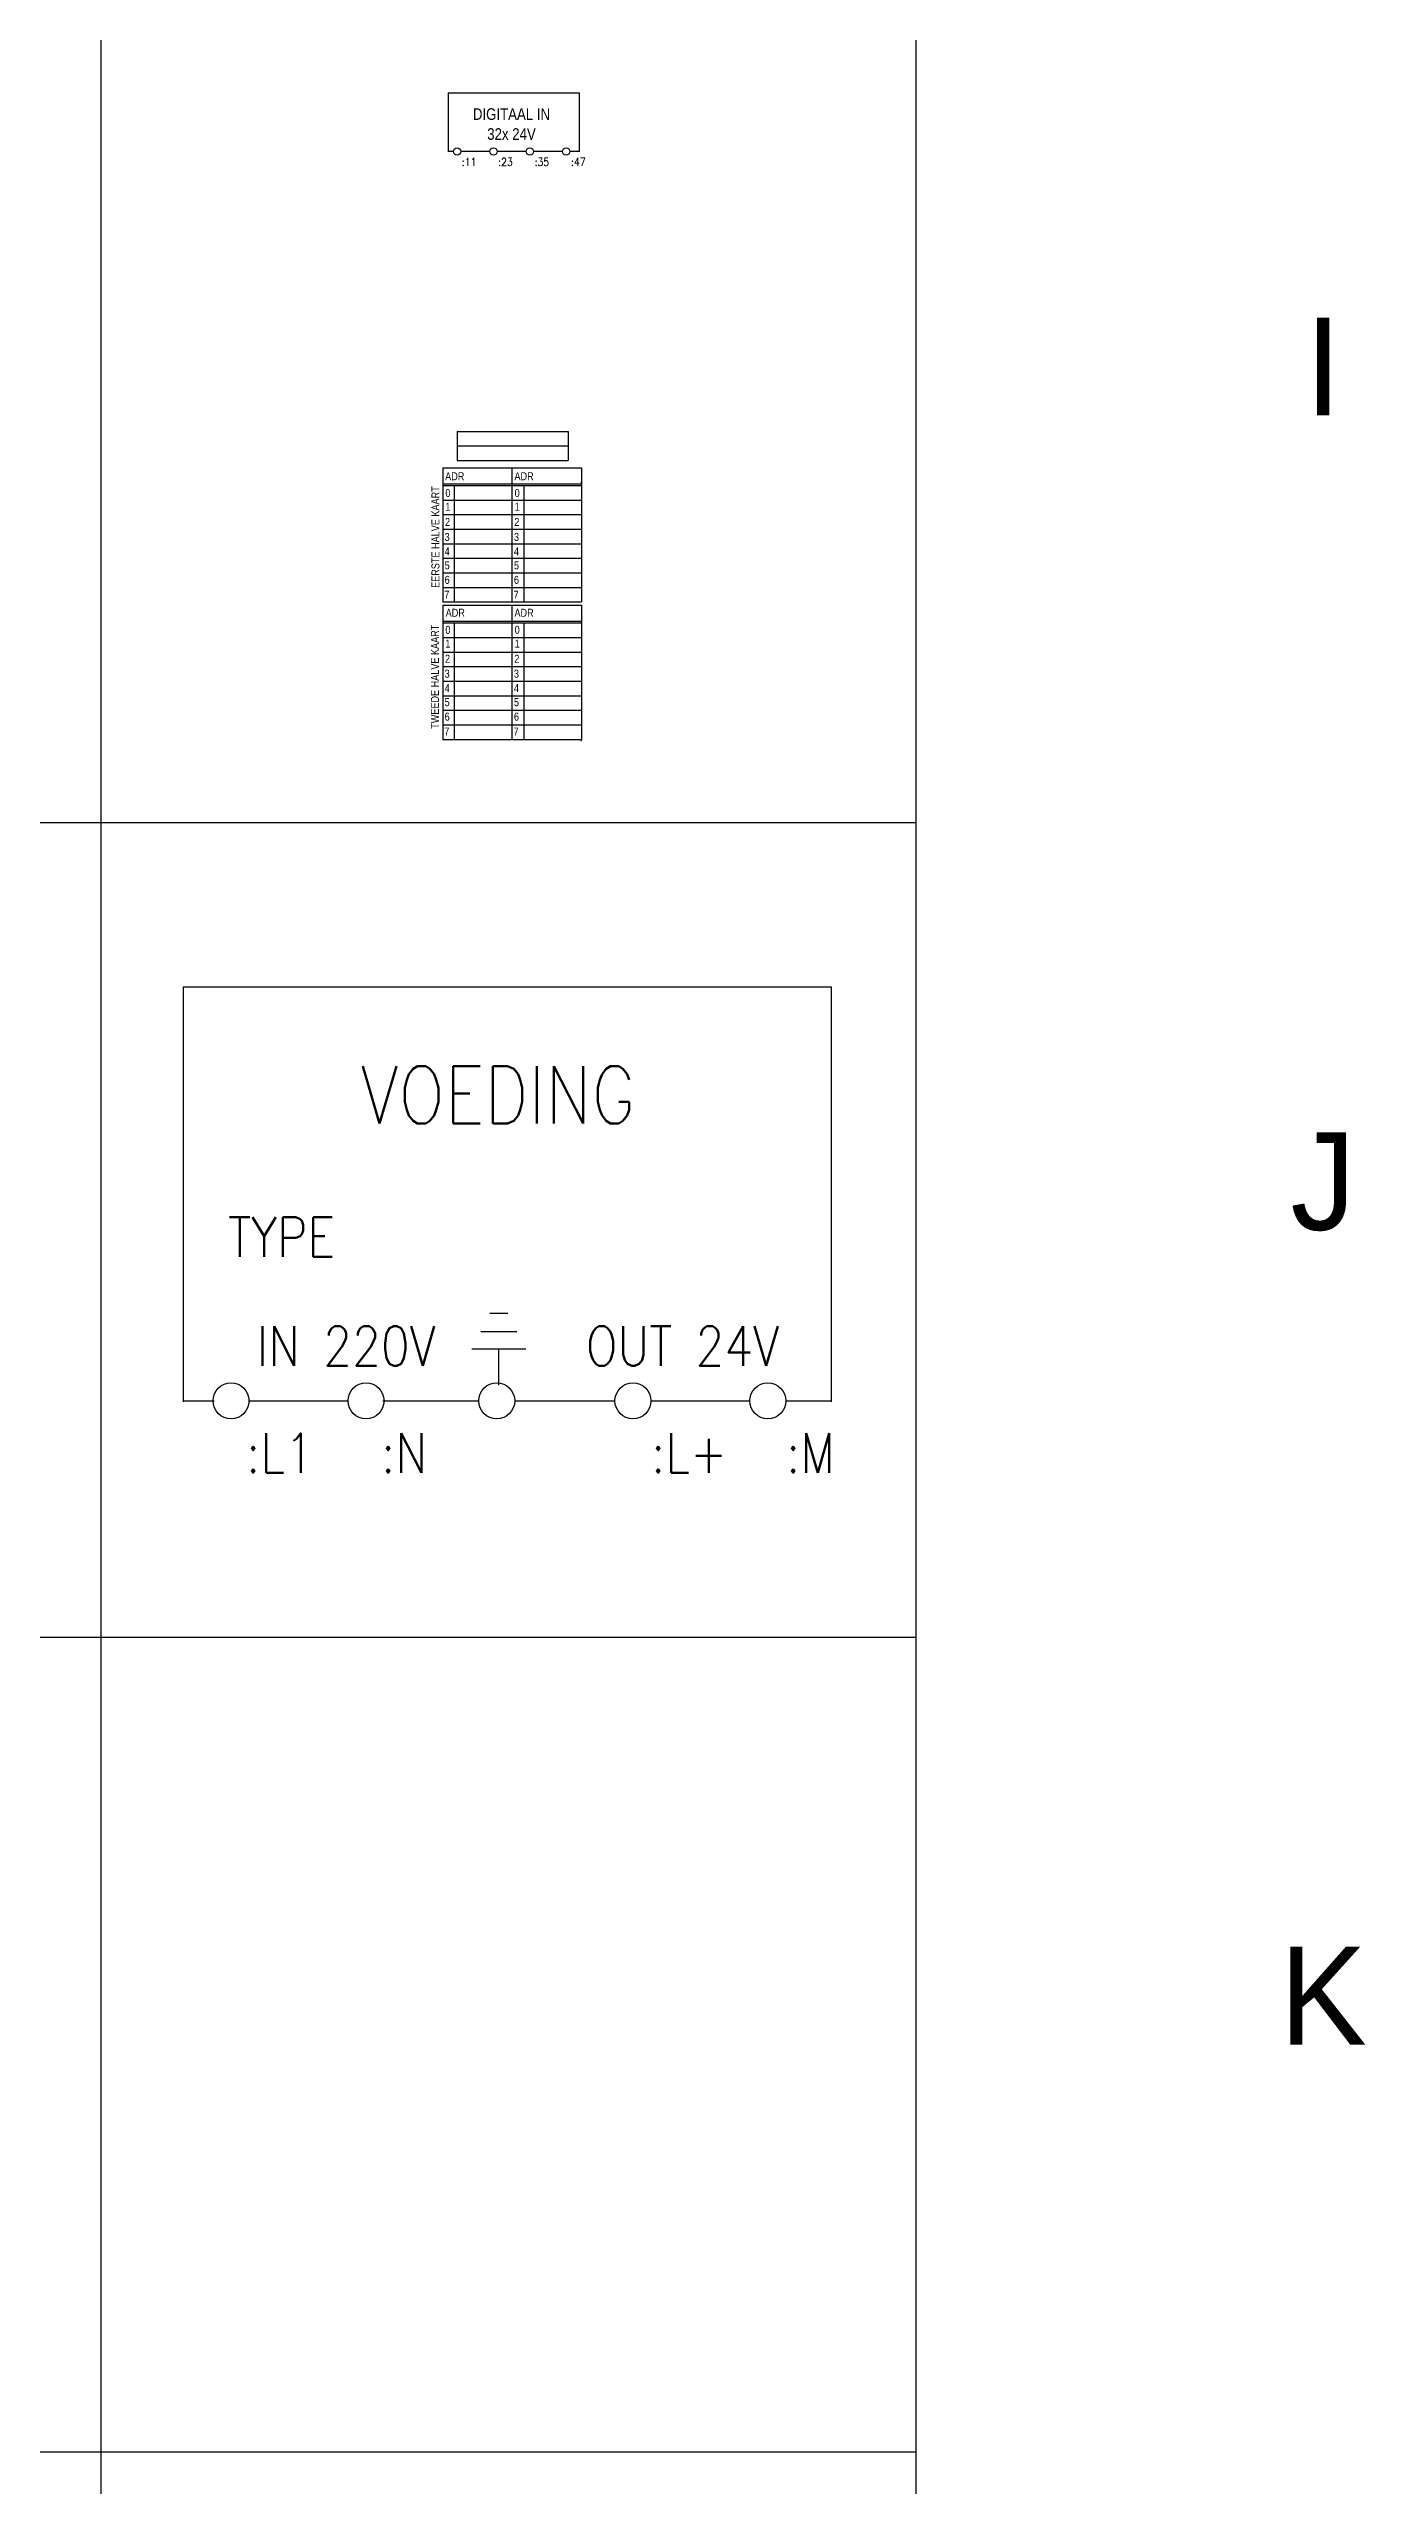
# Model space of a CAD drawing. Extents: x -6 to 410, y -3 to 290.
# Drawn here: x 174.2 to 194.39, y 146.99 to 184.37 of the extents above; entities that cross this region are included whole.
import ezdxf
from ezdxf.enums import TextEntityAlignment as Align

# ---------------------------------------------------------------- set-up
doc = ezdxf.new("R2010")
doc.units = 0
doc.linetypes.add('DASHED', pattern=[18.75, 12.5, -6.25])
doc.layers.get('0').update_dxf_attribs({"linetype": 'CONTINUOUS'})
for name, color, linetype in [('1', 7, 'CONTINUOUS'), ('11', 3, 'DASHED'), ('3', 4, 'CONTINUOUS'), ('GRID', 9, 'CONTINUOUS'), ('SCHEIDINGEN', 9, 'CONTINUOUS'), ('SYMB', 7, 'CONTINUOUS')]:
    doc.layers.add(name, color=color, linetype=linetype)
doc.styles.add('ROMANS', font='ROMANS', dxfattribs={"width": 0.85})

# ---------------------------------------------------------------- blocks, each defined once
blk = doc.blocks.new('VPA32I')
at = {"layer": '1'}
for p, q in [((0, -0.95), (36, -0.95)), ((0, -0.95), (36, -0.95)), ((0, -0.95), (0, -17.18)), ((0, -0.95), (0, -14.6)), ((36, -0.95), (36, -17.18)), ((36, -0.95), (36, -14.6)), ((0, -17), (1.45, -17)), ((0, -17), (1.45, -17)), ((3.45, -17), (11.45, -17)), ((3.45, -17), (11.45, -17)), ((13.45, -17), (21.45, -17)), ((13.45, -17), (21.45, -17)), ((23.45, -17), (31.45, -17)), ((23.45, -17), (31.45, -17)), ((33.45, -17), (36, -17)), ((33.45, -17), (36, -17)), ((2.5, -98), (33, -98)), ((2.5, -98), (33, -98)), ((-1.45, -104), (-1.45, -140.88)), ((-1.45, -104), (36.68, -104)), ((-1.45, -104), (36.68, -104)), ((-1.45, -104.13), (-1.45, -140.88)), ((17.49, -104), (17.49, -140.88)), ((17.49, -104), (17.49, -140.88)), ((36.68, -104), (36.68, -140.88)), ((36.68, -104.13), (36.68, -140.88)), ((-1.52, -108.42), (36.63, -108.42)), ((-1.52, -108.87), (36.63, -108.87)), ((-1.45, -112.88), (36.68, -112.88)), ((-1.45, -112.88), (36.68, -112.88)), ((1.64, -108.87), (1.64, -140.88)), ((20.92, -140.88), (20.92, -108.87)), ((36.63, -108.42), (36.63, -107.79)), ((-1.45, -116.88), (36.68, -116.88)), ((-1.45, -116.88), (36.68, -116.88)), ((-1.45, -120.88), (36.68, -120.88)), ((-1.45, -120.88), (36.68, -120.88)), ((-1.45, -124.88), (36.68, -124.88)), ((-1.45, -124.88), (36.68, -124.88)), ((-1.45, -128.88), (36.68, -128.88)), ((-1.45, -128.88), (36.68, -128.88)), ((-1.45, -132.88), (36.68, -132.88)), ((-1.45, -132.88), (36.68, -132.88)), ((-1.45, -136.88), (36.68, -136.88)), ((-1.45, -136.88), (36.68, -136.88)), ((-1.45, -140.88), (36.68, -140.88)), ((-1.45, -140.88), (36.68, -140.88)), ((-1.45, -141.79), (-1.45, -178.74)), ((-1.45, -141.79), (-1.45, -169.79)), ((-1.45, -141.79), (36.68, -141.79)), ((-1.45, -146.67), (36.68, -146.67)), ((-1.45, -146.67), (36.68, -146.67)), ((-1.38, -146.19), (36.71, -146.19)), ((1.64, -146.67), (1.64, -178.74)), ((17.54, -141.79), (17.54, -178.74)), ((20.92, -178.74), (20.92, -146.67)), ((36.57, -141.47), (36.57, -141.47)), ((36.68, -141.79), (36.68, -178.81)), ((36.68, -141.79), (36.68, -169.79)), ((-1.45, -150.67), (36.68, -150.67)), ((-1.45, -150.67), (36.68, -150.67)), ((-1.45, -154.67), (36.68, -154.67)), ((-1.45, -154.67), (36.68, -154.67)), ((-1.45, -158.67), (36.68, -158.67)), ((-1.45, -158.67), (36.68, -158.67)), ((-1.45, -162.67), (36.68, -162.67)), ((-1.45, -162.67), (36.68, -162.67)), ((-1.45, -166.67), (36.68, -166.67)), ((-1.45, -166.67), (36.68, -166.67)), ((-1.45, -170.67), (36.68, -170.67)), ((-1.45, -170.67), (36.68, -170.67)), ((-1.53, -178.74), (36.7, -178.74)), ((-1.45, -174.67), (36.68, -174.67)), ((-1.45, -174.67), (36.68, -174.67)), ((36.64, -179.14), (36.64, -178.62))]:
    blk.add_line(p, q, dxfattribs=at)
for centre in [(2.45, -17.07), (2.45, -17.07), (12.45, -17.07), (12.45, -17.07), (22.45, -17.07), (22.45, -17.07), (32.45, -17.07), (32.45, -17.07)]:
    blk.add_circle(centre, 1, dxfattribs=at)
at = {"layer": '3'}
for p, q in [((2.5, -94), (33, -94)), ((2.5, -94), (33, -94)), ((2.5, -94), (2.5, -102)), ((2.5, -94), (2.5, -102)), ((33, -94), (33, -102)), ((33, -94), (33, -102)), ((2.5, -102), (33, -102)), ((2.5, -102), (33, -102))]:
    blk.add_line(p, q, dxfattribs=at)
at = {"flags": 1}
blk.add_attdef('SYMBTYPE', (0, 0), '', height=0.2, dxfattribs=at)
at = {"layer": '1', "style": 'ROMANS', "width": 0.85}
for s, p in [(':11', (3.76, -21.03)), (':23', (13.76, -21.03)), (':35', (23.76, -21.03)), (':47', (33.76, -21.03))]:
    blk.add_text(s, height=2.2, dxfattribs=at).set_placement(p)
at = {"layer": '1', "width": 0.85}
for s, p in [('ADR', (-0.82, -107.43)), ('ADR', (18.23, -107.43)), ('0', (-0.76, -112.05)), ('1', (-0.76, -115.82)), ('0', (18.28, -112.05)), ('1', (18.28, -115.82)), ('2', (-0.86, -120.01)), ('2', (18.18, -120.01)), ('4', (-0.96, -128.09)), ('3', (-0.96, -124.11)), ('4', (18.08, -128.09)), ('3', (18.08, -124.11)), ('5', (-0.96, -131.94)), ('6', (-0.96, -135.92)), ('5', (18.08, -131.94)), ('6', (18.08, -135.92)), ('7', (-1.07, -140.03)), ('7', (17.98, -140.03)), ('ADR', (-0.68, -144.96)), ('ADR', (18.23, -144.96)), ('0', (-0.76, -149.65)), ('1', (-0.76, -153.42)), ('0', (18.28, -149.65)), ('1', (18.28, -153.42)), ('3', (-0.96, -161.71)), ('2', (-0.86, -157.6)), ('3', (18.08, -161.71)), ('2', (18.18, -157.6)), ('4', (-0.96, -165.69)), ('5', (-0.96, -169.54)), ('4', (18.08, -165.69)), ('5', (18.08, -169.54)), ('6', (-0.96, -173.52)), ('6', (18.08, -173.52)), ('7', (-1.07, -177.62)), ('7', (17.98, -177.62))]:
    blk.add_text(s, height=2.2, dxfattribs=at).set_placement(p)
for s, p in [('EERSTE HALVE KAART', (-2.39, -137.02)), ('TWEEDE HALVE KAART', (-2.53, -175.76))]:
    blk.add_text(s, height=2.2, rotation=90, dxfattribs=at).set_placement(p)
blk.add_attdef('PLAATS', text='', height=2.2, dxfattribs=at).set_placement((17.75, -101.1), align=Align.CENTER)
at = {"layer": '1', "style": 'ROMANS', "width": 0.85}
blk.add_attdef('TYPE', text='', height=2.2, dxfattribs=at).set_placement((17.5, -96), align=Align.MIDDLE)
at = {"layer": '1', "width": 0.85}
for tag, p in [('ADR', (6.9, -107.08)), ('ADR', (26.15, -107.43)), ('SCH', (2.4, -116.03)), ('SCH', (2.51, -112.13)), ('SCH', (21.98, -116.03)), ('SCH', (22.09, -112.13)), ('SCH', (2.29, -120.19)), ('SCH', (21.98, -120.19)), ('SCH', (2.18, -124.22)), ('SCH', (2.4, -128.11)), ('SCH', (21.87, -124.08)), ('SCH', (21.87, -128.11)), ('SCH', (2.4, -135.9)), ('SCH', (2.51, -132)), ('SCH', (21.87, -131.88)), ('SCH', (21.98, -136.17)), ('SCH', (2.4, -140.2)), ('SCH', (21.87, -140.33)), ('ADR', (7.87, -145.22)), ('ADR', (26.68, -145.23)), ('SCH', (2.48, -149.65)), ('SCH', (2.48, -153.81)), ('SCH', (21.76, -153.78)), ('SCH', (22.06, -149.76)), ('SCH', (2.37, -157.7)), ('SCH', (2.37, -161.73)), ('SCH', (21.76, -157.85)), ('SCH', (21.96, -161.77)), ('SCH', (2.37, -165.76)), ('SCH', (2.37, -169.66)), ('SCH', (21.86, -165.81)), ('SCH', (2.37, -173.82)), ('SCH', (21.76, -169.73)), ('SCH', (21.86, -173.77)), ('SCH', (2.31, -178.06)), ('SCH', (21.76, -177.69))]:
    blk.add_attdef(tag, p, '', height=2.2, dxfattribs=at)
at = {"layer": '11', "width": 0.85}
for s, p in [('DIGITAAL IN', (17.41, -6.77)), ('32x 24V', (17.41, -12.25))]:
    blk.add_text(s, height=3.2, dxfattribs=at).set_placement(p, align=Align.MIDDLE)
blk = doc.blocks.new('VPA100PS')
at = {"layer": '1'}
for p, q in [((0, 0), (0, -21)), ((0, 0), (36, 0)), ((0, 0), (36, 0)), ((0, 0), (0, -23.05)), ((36, 0), (36, -21)), ((36, 0), (36, -23.05)), ((18.04, -18.14), (17.04, -18.14)), ((19.04, -20.14), (16.04, -20.14)), ((16.54, -19.14), (18.54, -19.14)), ((17.54, -22.14), (17.54, -20.14)), ((0, -23), (1.72, -23)), ((3.64, -23), (9.18, -23)), ((11.1, -23), (16.42, -23)), ((18.42, -23), (23.99, -23)), ((25.99, -23), (31.48, -23)), ((33.48, -23), (36, -23))]:
    blk.add_line(p, q, dxfattribs=at)
for centre in [(2.66, -23), (10.16, -23), (17.42, -23), (24.99, -23), (32.48, -23)]:
    blk.add_circle(centre, 1, dxfattribs=at)
at = {"flags": 1}
blk.add_attdef('SYMBTYPE', (0, 0), '', height=0.2, dxfattribs=at)
at = {"layer": '1', "style": 'ROMANS', "width": 0.85}
for s, height, p in [('VOEDING', 3.2, (17.5, -6)), ('IN 220V', 2.2, (9.06, -19.95)), ('OUT 24V', 2.2, (27.74, -19.95))]:
    blk.add_text(s, height=height, dxfattribs=at).set_placement(p, align=Align.MIDDLE)
for s, p in [('TYPE', (2.5, -15)), (':L1', (3.49, -27)), (':N', (10.99, -27)), (':L+', (25.99, -27)), (':M', (33.49, -27))]:
    blk.add_text(s, height=2.2, dxfattribs=at).set_placement(p)
blk.add_attdef('TYPE', text='', height=2.2, dxfattribs=at).set_placement((20.86, -14.03), align=Align.MIDDLE)
blk = doc.blocks.new('1')

msp = doc.modelspace()

# ---------------------------------------------------------------- linework, layer by layer
at = {"layer": 'GRID', "linetype": 'CONTINUOUS'}
for p, q in [((174.997, 72.499), (174.997, 284.999)), ((-0.003, 172.499), (187.497, 172.499)), ((-0.003, 159.999), (187.497, 159.999)), ((-0.003, 147.499), (187.497, 147.499))]:
    msp.add_line(p, q, dxfattribs=at)
at = {"layer": 'SCHEIDINGEN'}
msp.add_line((187.497, 282.999), (187.497, 11.999), dxfattribs=at)

# ---------------------------------------------------------------- block references
at = {"layer": 'GRID', "linetype": 'CONTINUOUS'}
ref = msp.add_blockref('1', (193.747, 178.749), dxfattribs=at)
ref.add_attrib('NUMMER', 'I', dxfattribs={"linetype": 'CONTINUOUS', "height": 1.5}).set_placement((193.747, 178.749), align=Align.CENTER)
ref = msp.add_blockref('1', (193.747, 166.249), dxfattribs=at)
ref.add_attrib('NUMMER', 'J', dxfattribs={"linetype": 'CONTINUOUS', "height": 1.5}).set_placement((193.747, 166.249), align=Align.CENTER)
ref = msp.add_blockref('1', (193.747, 153.749), dxfattribs=at)
ref.add_attrib('NUMMER', 'K', dxfattribs={"linetype": 'CONTINUOUS', "height": 1.5}).set_placement((193.747, 153.749), align=Align.CENTER)
at = {"layer": 'SYMB'}
for name, p, xscale, yscale, zscale in [('VPA32I', (180.323, 183.749), 0.05581472934852801, 0.05581472934852801, 0.05581472934852801), ('VPA100PS', (176.257, 169.979), 0.276173623298195, 0.276173623298195, 0.276173623298195)]:
    msp.add_blockref(name, p, dxfattribs=dict(at, xscale=xscale, yscale=yscale, zscale=zscale))

doc.saveas('drawing.dxf')
